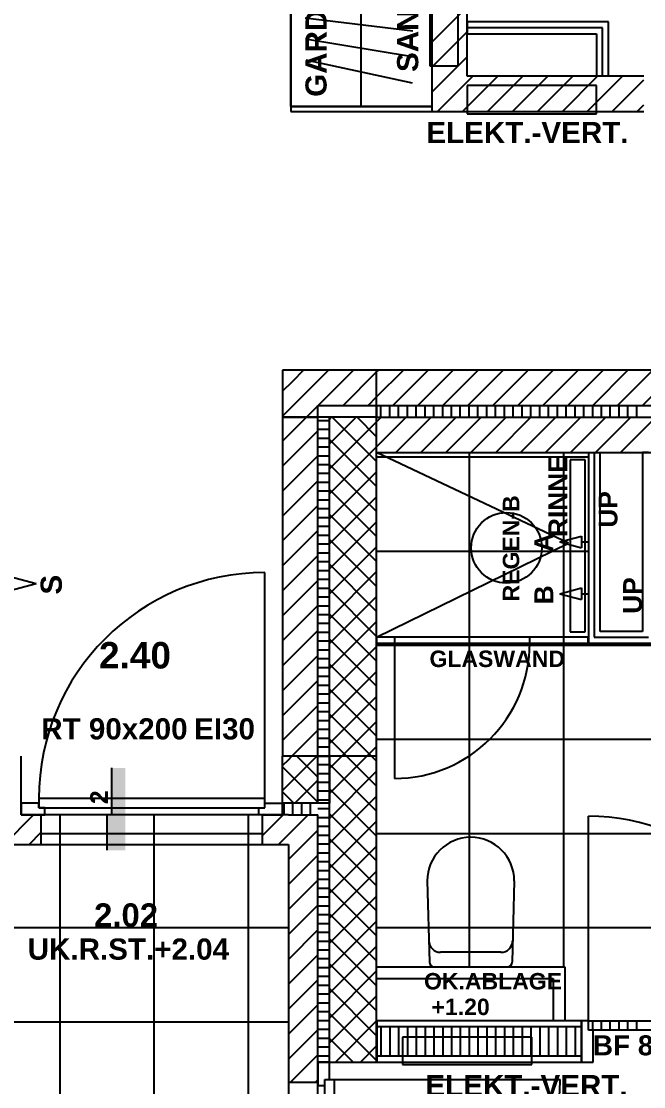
# Model space of a CAD drawing. Header units: millimetres. Extents: x -13068 to 19137, y -13507 to 12485.
# Drawn here: x 1035 to 3680, y 1350 to 5878 of the extents above; entities that cross this region are included whole.
import ezdxf

# ---------------------------------------------------------------- set-up
doc = ezdxf.new("R2010")
doc.units = ezdxf.units.MM
doc.header["$LTSCALE"] = 500
for name, color, linetype in [('A04_1.OGHaus 7$0$010 Türen', 8, 'Continuous'), ('A04_1.OGHaus 7$0$015 Innenwände', 8, 'Continuous'), ('A04_1.OGHaus 7$0$015 Innenwände Bauteilschraffuren', 8, 'Continuous'), ('A04_1.OGHaus 7$0$015 Innenwände Schichttrennlinien', 8, 'Continuous'), ('A04_1.OGHaus 7$0$060 Möbel Einbau', 8, 'Continuous'), ('A04_1.OGHaus 7$0$060 Möbel Einbau Bauteilschraffuren', 8, 'Continuous'), ('A04_1.OGHaus 7$0$090 Schraffuren', 8, 'Continuous'), ('A04_1.OGHaus 7$0$090 Schraffuren Bauteilschraffuren', 8, 'Continuous'), ('A04_1.OGHaus 7$0$155 Beschriftungen Projekt', 8, 'Continuous'), ('A04_1.OGHaus 7$0$155 Beschriftungen Projekt Bauteilschraffuren', 8, 'Continuous'), ('A_OG01_Haus 7$0$MRI XREF', 8, 'Continuous'), ('MRI XREF', 8, 'Continuous')]:
    doc.layers.add(name, color=color, linetype=linetype)
doc.styles.add('A04_1.OGHaus 7$0$arial', font='')
doc.styles.get('A04_1.OGHaus 7$0$arial').set_extended_font_data('Arial', bold=True)

# ---------------------------------------------------------------- blocks, each defined once
blk = doc.blocks.new('A04_1.OGHaus 7')
at = {"layer": 'A04_1.OGHaus 7$0$155 Beschriftungen Projekt Bauteilschraffuren'}
blk.add_hatch(color=256, dxfattribs=at).paths.add_polyline_path([(5.8854, 19.2122), (5.8854, 19.3622), (5.9054, 19.3622), (5.9054, 19.5622), (5.9633, 19.5622), (5.9633, 19.2122)])
at = {"layer": 'A04_1.OGHaus 7$0$010 Türen'}
for p, q in [((6.5568, 19.4322), (6.5568, 20.3922)), ((5.5968, 19.4322), (5.5968, 19.3922)), ((6.5568, 19.4322), (5.5968, 19.4322)), ((6.5568, 19.3922), (6.5568, 19.4322)), ((5.5968, 19.4122), (5.5218, 19.4122)), ((5.5218, 19.4122), (5.5218, 19.3622)), ((5.5218, 19.3622), (5.5218, 19.4122)), ((5.5968, 19.3922), (5.5968, 19.4122)), ((5.6218, 19.3922), (5.5968, 19.3922)), ((5.5968, 19.3922), (6.5568, 19.3922)), ((5.6218, 19.3622), (5.6218, 19.3922)), ((6.5318, 19.3622), (6.5318, 19.3922)), ((6.5318, 19.3922), (6.5568, 19.3922)), ((6.5568, 19.3922), (6.5568, 19.4122)), ((6.5568, 19.4122), (6.6318, 19.4122)), ((6.6318, 19.4122), (6.6318, 19.3622)), ((6.6318, 19.3622), (6.6318, 19.4122)), ((5.5218, 19.3622), (5.6218, 19.3622)), ((5.6068, 19.3622), (5.5218, 19.3622)), ((6.6318, 19.3622), (6.5318, 19.3622)), ((6.5468, 19.3622), (6.6318, 19.3622)), ((7.9318, 18.4872), (7.9318, 19.3572)), ((7.9318, 18.4872), (7.9018, 18.4872)), ((7.9018, 18.4872), (7.9018, 18.3122)), ((7.9018, 18.4872), (7.9018, 18.3122)), ((7.9318, 18.4472), (7.9318, 18.4872)), ((7.9318, 18.4472), (7.9318, 18.4872)), ((7.9318, 18.4872), (8.8018, 18.4872)), ((7.9518, 18.4472), (7.9318, 18.4472)), ((8.8018, 18.4472), (7.9318, 18.4472)), ((7.9518, 18.3122), (7.9518, 18.4472)), ((6.7818, 18.3122), (6.7818, 18.2122)), ((6.8318, 18.3122), (6.7818, 18.3122)), ((6.7818, 18.3122), (6.8318, 18.3122)), ((6.7818, 18.2272), (6.7818, 18.3122)), ((6.8318, 18.2372), (6.8318, 18.3122)), ((7.9018, 18.3122), (7.9518, 18.3122)), ((6.7818, 18.2122), (6.8118, 18.2122)), ((6.8118, 18.2122), (6.8118, 18.2372)), ((6.8118, 18.2372), (6.8318, 18.2372)), ((6.8118, 17.2772), (6.8118, 18.2372)), ((6.8118, 18.2372), (6.8518, 18.2372)), ((6.8518, 18.2372), (6.8518, 17.2772)), ((6.8518, 18.2372), (7.8118, 18.2372))]:
    blk.add_line(p, q, dxfattribs=at)
for centre, radius, start, end in [((6.5568, 19.4322), 0.96, 90, 180), ((7.9318, 18.4872), 0.87, 0, 90), ((6.8518, 18.2372), 0.96, 270, 0)]:
    blk.add_arc(centre, radius, start, end, dxfattribs=at)
at = {"layer": 'A04_1.OGHaus 7$0$015 Innenwände'}
for p, q in [((7.2668, 26.2522), (7.2668, 22.3522)), ((7.4168, 22.5022), (7.4168, 26.2522)), ((7.4168, 22.7322), (7.4168, 22.7072)), ((8.0168, 22.7322), (7.4168, 22.7322)), ((8.0168, 22.5022), (8.0168, 22.7322)), ((7.4168, 22.7072), (7.4168, 22.6822)), ((7.4168, 22.6822), (7.9668, 22.6822)), ((7.9668, 22.6822), (7.9668, 22.5022)), ((8.1668, 22.5022), (7.4168, 22.5022)), ((7.9918, 22.5022), (7.9668, 22.5022)), ((8.0168, 22.5022), (7.9918, 22.5022)), ((7.2668, 22.3522), (8.1668, 22.3522)), ((6.6318, 21.2522), (6.6318, 21.0522)), ((7.0318, 21.2522), (6.6318, 21.2522)), ((7.0318, 21.1022), (7.0318, 21.2522)), ((7.0318, 21.1022), (7.0318, 21.2522)), ((10.2818, 21.2522), (7.0318, 21.2522)), ((6.7818, 21.0522), (6.7818, 21.1022)), ((6.7818, 21.1022), (7.0318, 21.1022)), ((7.0318, 21.0522), (7.0318, 21.1022)), ((6.6318, 21.0522), (6.7818, 21.0522)), ((6.7818, 21.0522), (6.6318, 21.0522)), ((6.6318, 21.0522), (6.6318, 19.6122)), ((6.8318, 21.0522), (6.7818, 21.0522)), ((7.0318, 21.0522), (6.8318, 21.0522)), ((7.0318, 20.9022), (7.0318, 21.0522)), ((7.0318, 19.6122), (7.0318, 21.0522)), ((7.0318, 20.9022), (10.0318, 20.9022)), ((7.9318, 20.9022), (7.9318, 20.0922)), ((7.9318, 20.9022), (7.9568, 20.9022)), ((7.9568, 20.9022), (7.9818, 20.9022)), ((7.9818, 20.1422), (7.9818, 20.9022)), ((8.1868, 20.9022), (8.1618, 20.9022)), ((8.1618, 20.9022), (8.1618, 20.1422)), ((7.0318, 20.1172), (7.0318, 20.0922)), ((7.9308, 20.1172), (7.0318, 20.1172)), ((7.9308, 20.0922), (7.9308, 20.1172)), ((8.1618, 20.1422), (7.9818, 20.1422)), ((7.0318, 20.0922), (7.9308, 20.0922)), ((7.9318, 20.0922), (8.2118, 20.0922)), ((5.5218, 19.4122), (5.5218, 19.6122)), ((6.6318, 19.4122), (6.6318, 19.6122)), ((6.7818, 19.6122), (6.6318, 19.6122)), ((6.6568, 19.6122), (6.6318, 19.6122)), ((6.7818, 19.6122), (6.6568, 19.6122)), ((6.8318, 19.6122), (6.7818, 19.6122)), ((6.8318, 19.6122), (6.7818, 19.6122)), ((7.0318, 19.6122), (6.8318, 19.6122)), ((7.0318, 19.6122), (6.8318, 19.6122)), ((7.0318, 18.3122), (7.0318, 19.6122)), ((5.5218, 19.3622), (5.5218, 19.4122)), ((6.6318, 19.3622), (6.6318, 19.4122)), ((5.6068, 19.3622), (5.5218, 19.3622)), ((5.6068, 19.2372), (5.6068, 19.3622)), ((6.5468, 19.3622), (5.6068, 19.3622)), ((6.5468, 19.2372), (6.5468, 19.3622)), ((6.5468, 19.3622), (6.6318, 19.3622)), ((2.3168, 19.2372), (5.6068, 19.2372)), ((5.6068, 19.2372), (6.5468, 19.2372)), ((6.5468, 19.2372), (6.6568, 19.2372)), ((6.6568, 19.2372), (6.6568, 18.2272)), ((7.0328, 18.4872), (7.0328, 18.3122)), ((7.9018, 18.4872), (7.0328, 18.4872)), ((7.9018, 18.4872), (7.9018, 18.3122)), ((7.9018, 18.3122), (7.9018, 18.4872)), ((6.7818, 18.2272), (6.7818, 18.3122)), ((6.7818, 18.3122), (6.8318, 18.3122)), ((6.8318, 18.3122), (7.0318, 18.3122)), ((7.0328, 18.3122), (7.9018, 18.3122)), ((6.6568, 18.2272), (6.7818, 18.2272)), ((6.6568, 18.2272), (6.6568, 17.2872)), ((6.7818, 17.2872), (6.7818, 18.2272))]:
    blk.add_line(p, q, dxfattribs=at)
at = {"layer": 'A04_1.OGHaus 7$0$015 Innenwände Bauteilschraffuren'}
for p, q in [((7.2668, 22.6464), (7.4168, 22.7964)), ((7.2668, 22.5403), (7.4168, 22.6903)), ((7.2668, 22.4342), (7.4168, 22.5842)), ((7.2908, 22.3522), (7.4408, 22.5022)), ((7.3968, 22.3522), (7.5468, 22.5022)), ((7.5029, 22.3522), (7.6529, 22.5022)), ((7.609, 22.3522), (7.759, 22.5022)), ((7.715, 22.3522), (7.865, 22.5022)), ((7.8211, 22.3522), (7.9711, 22.5022)), ((7.9272, 22.3522), (8.0772, 22.5022)), ((8.0332, 22.3522), (8.1668, 22.4857)), ((8.1393, 22.3522), (8.1668, 22.3796)), ((6.6765, 21.2075), (6.7211, 21.2522)), ((6.7295, 21.1545), (6.8272, 21.2522)), ((6.7832, 21.1022), (6.9332, 21.2522)), ((6.8893, 21.1022), (7.0318, 21.2446)), ((7.0318, 21.2446), (7.0393, 21.2522)), ((7.0318, 21.1386), (7.1454, 21.2522)), ((7.1014, 21.1022), (7.2514, 21.2522)), ((7.2075, 21.1022), (7.3575, 21.2522)), ((7.3136, 21.1022), (7.4636, 21.2522)), ((7.4196, 21.1022), (7.5696, 21.2522)), ((7.5257, 21.1022), (7.6757, 21.2522)), ((7.6318, 21.1022), (7.7818, 21.2522)), ((7.7378, 21.1022), (7.8878, 21.2522)), ((7.8439, 21.1022), (7.9939, 21.2522)), ((7.95, 21.1022), (8.1, 21.2522)), ((8.056, 21.1022), (8.206, 21.2522)), ((8.1621, 21.1022), (8.3121, 21.2522)), ((6.6318, 21.1628), (6.6765, 21.2075)), ((6.6318, 21.0568), (6.7295, 21.1545)), ((6.7332, 21.0522), (6.7818, 21.1007)), ((6.9954, 21.1022), (7.0318, 21.1386)), ((7.05, 21.0522), (7.05, 21.1022)), ((7.0875, 21.0522), (7.0875, 21.1022)), ((7.125, 21.0522), (7.125, 21.1022)), ((7.1625, 21.0522), (7.1625, 21.1022)), ((7.2, 21.0522), (7.2, 21.1022)), ((7.2375, 21.0522), (7.2375, 21.1022)), ((7.275, 21.0522), (7.275, 21.1022)), ((7.3125, 21.0522), (7.3125, 21.1022)), ((7.35, 21.0522), (7.35, 21.1022)), ((7.3875, 21.0522), (7.3875, 21.1022)), ((7.425, 21.0522), (7.425, 21.1022)), ((7.4625, 21.0522), (7.4625, 21.1022)), ((7.5, 21.0522), (7.5, 21.1022)), ((7.5375, 21.0522), (7.5375, 21.1022)), ((7.575, 21.0522), (7.575, 21.1022)), ((7.6125, 21.0522), (7.6125, 21.1022)), ((7.65, 21.0522), (7.65, 21.1022)), ((7.6875, 21.0522), (7.6875, 21.1022)), ((7.725, 21.0522), (7.725, 21.1022)), ((7.7625, 21.0522), (7.7625, 21.1022)), ((7.8, 21.0522), (7.8, 21.1022)), ((7.8375, 21.0522), (7.8375, 21.1022)), ((7.875, 21.0522), (7.875, 21.1022)), ((7.9125, 21.0522), (7.9125, 21.1022)), ((7.95, 21.0522), (7.95, 21.1022)), ((7.9875, 21.0522), (7.9875, 21.1022)), ((8.025, 21.0522), (8.025, 21.1022)), ((8.0625, 21.0522), (8.0625, 21.1022)), ((8.1, 21.0522), (8.1, 21.1022)), ((8.1375, 21.0522), (8.1375, 21.1022)), ((6.6318, 20.9507), (6.7332, 21.0522)), ((6.8318, 21.0375), (6.7818, 21.0375)), ((6.8318, 21.0446), (6.8393, 21.0522)), ((6.8318, 20.9386), (6.9454, 21.0522)), ((6.8318, 20.8325), (7.0318, 21.0325)), ((7.0318, 20.8636), (6.8432, 21.0522)), ((7.0318, 20.9696), (6.9493, 21.0522)), ((7.0318, 21.0325), (7.0514, 21.0522)), ((7.0318, 20.9265), (7.1575, 21.0522)), ((7.1136, 20.9022), (7.2636, 21.0522)), ((7.2196, 20.9022), (7.3696, 21.0522)), ((7.3257, 20.9022), (7.4757, 21.0522)), ((7.4318, 20.9022), (7.5818, 21.0522)), ((7.5378, 20.9022), (7.6878, 21.0522)), ((7.6439, 20.9022), (7.7939, 21.0522)), ((7.75, 20.9022), (7.9, 21.0522)), ((7.856, 20.9022), (8.006, 21.0522)), ((7.9621, 20.9022), (8.1121, 21.0522)), ((8.0682, 20.9022), (8.2182, 21.0522)), ((6.6318, 20.8446), (6.7818, 20.9946)), ((6.8318, 21), (6.7818, 21)), ((6.8318, 20.9625), (6.7818, 20.9625)), ((6.8318, 20.925), (6.7818, 20.925)), ((7.0318, 20.7575), (6.8318, 20.9575)), ((6.8318, 20.7265), (7.0318, 20.9265)), ((6.6318, 20.7386), (6.7818, 20.8886)), ((6.8318, 20.8875), (6.7818, 20.8875)), ((6.8318, 20.85), (6.7818, 20.85)), ((7.0318, 20.6514), (6.8318, 20.8514)), ((6.6318, 20.6325), (6.7818, 20.7825)), ((6.8318, 20.8125), (6.7818, 20.8125)), ((6.8318, 20.6204), (7.0318, 20.8204)), ((6.8318, 20.775), (6.7818, 20.775)), ((6.8318, 20.7375), (6.7818, 20.7375)), ((7.0318, 20.5454), (6.8318, 20.7454)), ((6.8318, 20.7), (6.7818, 20.7)), ((6.8318, 20.5143), (7.0318, 20.7143)), ((6.6318, 20.5265), (6.7818, 20.6765)), ((6.8318, 20.6625), (6.7818, 20.6625)), ((6.8318, 20.625), (6.7818, 20.625)), ((7.0318, 20.4393), (6.8318, 20.6393)), ((6.8318, 20.4083), (7.0318, 20.6083)), ((6.6318, 20.4204), (6.7818, 20.5704)), ((6.8318, 20.5875), (6.7818, 20.5875)), ((6.8318, 20.55), (6.7818, 20.55)), ((6.8318, 20.5125), (6.7818, 20.5125)), ((7.0318, 20.3332), (6.8318, 20.5332)), ((6.6318, 20.3143), (6.7818, 20.4643)), ((6.8318, 20.475), (6.7818, 20.475)), ((6.8318, 20.3022), (7.0318, 20.5022)), ((6.8318, 20.4375), (6.7818, 20.4375)), ((7.0318, 20.2272), (6.8318, 20.4272)), ((6.8318, 20.4), (6.7818, 20.4)), ((6.8318, 20.1961), (7.0318, 20.3961)), ((6.6318, 20.2083), (6.7818, 20.3583)), ((6.8318, 20.3625), (6.7818, 20.3625)), ((6.8318, 20.325), (6.7818, 20.325)), ((6.8318, 20.2875), (6.7818, 20.2875)), ((7.0318, 20.1211), (6.8318, 20.3211)), ((6.8318, 20.0901), (7.0318, 20.2901)), ((6.6318, 20.1022), (6.7818, 20.2522)), ((6.8318, 20.25), (6.7818, 20.25)), ((6.8318, 20.2125), (6.7818, 20.2125)), ((7.0318, 20.015), (6.8318, 20.215)), ((6.8318, 20.175), (6.7818, 20.175)), ((6.8318, 19.984), (7.0318, 20.184)), ((6.6318, 19.9961), (6.7818, 20.1461)), ((6.8318, 20.1375), (6.7818, 20.1375)), ((7.0318, 19.909), (6.8318, 20.109)), ((6.8318, 20.1), (6.7818, 20.1)), ((6.8318, 20.0625), (6.7818, 20.0625)), ((6.8318, 19.8779), (7.0318, 20.0779)), ((6.6318, 19.8901), (6.7818, 20.0401)), ((6.8318, 20.025), (6.7818, 20.025)), ((6.8318, 19.9875), (6.7818, 19.9875)), ((7.0318, 19.8029), (6.8318, 20.0029)), ((6.8318, 19.7719), (7.0318, 19.9719)), ((6.6318, 19.784), (6.7818, 19.934)), ((6.8318, 19.95), (6.7818, 19.95)), ((6.8318, 19.9125), (6.7818, 19.9125)), ((7.0318, 19.6968), (6.8318, 19.8968)), ((6.8318, 19.875), (6.7818, 19.875)), ((6.8318, 19.8375), (6.7818, 19.8375)), ((6.8318, 19.6658), (7.0318, 19.8658)), ((6.6318, 19.6779), (6.7818, 19.8279)), ((6.8318, 19.8), (6.7818, 19.8)), ((7.0104, 19.6122), (6.8318, 19.7908)), ((6.8318, 19.7625), (6.7818, 19.7625)), ((6.8842, 19.6122), (7.0318, 19.7597)), ((6.6721, 19.6122), (6.7818, 19.7219)), ((6.8318, 19.725), (6.7818, 19.725)), ((6.8318, 19.6875), (6.7818, 19.6875)), ((6.8318, 19.65), (6.7818, 19.65)), ((6.9044, 19.6122), (6.8318, 19.6847)), ((6.9903, 19.6122), (7.0318, 19.6537)), ((6.6568, 19.5969), (6.6721, 19.6122)), ((6.6568, 19.4908), (6.7782, 19.6122)), ((6.7818, 19.5226), (6.6922, 19.6122)), ((6.7782, 19.6122), (6.7818, 19.6158)), ((6.8318, 19.6125), (6.7818, 19.6125)), ((6.8318, 19.5597), (6.8842, 19.6122)), ((6.8318, 19.4537), (6.9903, 19.6122)), ((7.0318, 19.4847), (6.9044, 19.6122)), ((7.0318, 19.5908), (7.0104, 19.6122)), ((6.6318, 19.5719), (6.6568, 19.5969)), ((6.6568, 19.5415), (6.6318, 19.5665)), ((6.8318, 19.575), (6.7818, 19.575)), ((7.0318, 19.3786), (6.8318, 19.5786)), ((6.7818, 19.4165), (6.6568, 19.5415)), ((6.8318, 19.5375), (6.7818, 19.5375)), ((6.8318, 19.3476), (7.0318, 19.5476)), ((6.6318, 19.4658), (6.6568, 19.4908)), ((6.6842, 19.4122), (6.7818, 19.5097)), ((6.8318, 19.5), (6.7818, 19.5)), ((7.0318, 19.2726), (6.8318, 19.4726)), ((6.6568, 19.4354), (6.6318, 19.4604)), ((6.6801, 19.4122), (6.6568, 19.4354)), ((6.8318, 19.4625), (6.7818, 19.4625)), ((6.8318, 19.425), (6.7818, 19.425)), ((6.8318, 19.2415), (7.0318, 19.4415)), ((6.6375, 19.4122), (6.6375, 19.3622)), ((6.675, 19.4122), (6.675, 19.3622)), ((6.7125, 19.4122), (6.7125, 19.3622)), ((6.75, 19.4122), (6.75, 19.3622)), ((6.8318, 19.3875), (6.7818, 19.3875)), ((5.4486, 19.2372), (5.5736, 19.3622)), ((6.5468, 19.2747), (6.6342, 19.3622)), ((6.6568, 19.2787), (6.7403, 19.3622)), ((6.8318, 19.35), (6.7818, 19.35)), ((7.0318, 19.1665), (6.8318, 19.3665)), ((6.8318, 19.1355), (7.0318, 19.3355)), ((5.5546, 19.2372), (5.6068, 19.2893)), ((6.7214, 19.2372), (6.7818, 19.2976)), ((6.8318, 19.3125), (6.7818, 19.3125)), ((6.6153, 19.2372), (6.6568, 19.2787)), ((6.8318, 19.275), (6.7818, 19.275)), ((7.0318, 19.0604), (6.8318, 19.2604)), ((6.6568, 19.1726), (6.7214, 19.2372)), ((6.8318, 19.2375), (6.7818, 19.2375)), ((6.8318, 19.2), (6.7818, 19.2)), ((6.8318, 19.0294), (7.0318, 19.2294)), ((6.6568, 19.0665), (6.7818, 19.1915)), ((6.8318, 19.1625), (6.7818, 19.1625)), ((7.0318, 18.9544), (6.8318, 19.1544)), ((6.8318, 19.125), (6.7818, 19.125)), ((6.8318, 18.9233), (7.0318, 19.1233)), ((6.6568, 18.9605), (6.7818, 19.0855)), ((6.8318, 19.0875), (6.7818, 19.0875)), ((6.8318, 19.05), (6.7818, 19.05)), ((7.0318, 18.8483), (6.8318, 19.0483)), ((6.8318, 18.8173), (7.0318, 19.0173)), ((6.6568, 18.8544), (6.7818, 18.9794)), ((6.8318, 19.0125), (6.7818, 19.0125)), ((6.8318, 18.975), (6.7818, 18.975)), ((6.8318, 18.9375), (6.7818, 18.9375)), ((7.0318, 18.7422), (6.8318, 18.9422)), ((6.8318, 18.9), (6.7818, 18.9)), ((6.8318, 18.7112), (7.0318, 18.9112)), ((6.6568, 18.7483), (6.7818, 18.8733)), ((6.8318, 18.8625), (6.7818, 18.8625)), ((7.0318, 18.6362), (6.8318, 18.8362)), ((6.8318, 18.825), (6.7818, 18.825)), ((6.8318, 18.6051), (7.0318, 18.8051)), ((6.6568, 18.6423), (6.7818, 18.7673)), ((6.8318, 18.7875), (6.7818, 18.7875)), ((6.8318, 18.75), (6.7818, 18.75)), ((6.8318, 18.7125), (6.7818, 18.7125)), ((7.0318, 18.5301), (6.8318, 18.7301)), ((6.8318, 18.4991), (7.0318, 18.6991)), ((6.6568, 18.5362), (6.7818, 18.6612)), ((6.8318, 18.675), (6.7818, 18.675)), ((6.8318, 18.6375), (6.7818, 18.6375)), ((7.0318, 18.424), (6.8318, 18.624)), ((6.8318, 18.6), (6.7818, 18.6)), ((6.8318, 18.393), (7.0318, 18.593)), ((6.6568, 18.4301), (6.7818, 18.5551)), ((6.8318, 18.5625), (6.7818, 18.5625)), ((6.8318, 18.525), (6.7818, 18.525)), ((7.0318, 18.318), (6.8318, 18.518)), ((6.8318, 18.4875), (6.7818, 18.4875)), ((6.857, 18.3122), (7.0318, 18.4869)), ((7.95, 18.4472), (7.95, 18.4872)), ((7.9875, 18.4472), (7.9875, 18.4872)), ((8.025, 18.4472), (8.025, 18.4872)), ((8.0625, 18.4472), (8.0625, 18.4872)), ((8.1, 18.4472), (8.1, 18.4872)), ((8.1375, 18.4472), (8.1375, 18.4872)), ((6.6568, 18.3241), (6.7818, 18.4491)), ((6.8318, 18.45), (6.7818, 18.45)), ((7.05, 18.4622), (7.05, 18.3372)), ((7.0875, 18.4622), (7.0875, 18.3372)), ((7.125, 18.4622), (7.125, 18.3372)), ((7.1625, 18.4622), (7.1625, 18.3372)), ((7.2, 18.4622), (7.2, 18.3372)), ((7.2375, 18.4622), (7.2375, 18.3372)), ((7.275, 18.4622), (7.275, 18.3372)), ((7.3125, 18.4622), (7.3125, 18.3372)), ((7.35, 18.4622), (7.35, 18.3372)), ((7.3875, 18.4622), (7.3875, 18.3372)), ((7.425, 18.4622), (7.425, 18.3372)), ((7.4625, 18.4622), (7.4625, 18.3372)), ((7.5, 18.4622), (7.5, 18.3372)), ((7.5375, 18.4622), (7.5375, 18.3372)), ((7.575, 18.4622), (7.575, 18.3372)), ((7.6125, 18.4622), (7.6125, 18.3372)), ((7.65, 18.4622), (7.65, 18.3372)), ((7.6875, 18.4622), (7.6875, 18.3372)), ((7.725, 18.4622), (7.725, 18.3372)), ((7.7625, 18.4622), (7.7625, 18.3372)), ((7.8, 18.4622), (7.8, 18.3372)), ((7.8375, 18.4622), (7.8375, 18.3372)), ((7.875, 18.4622), (7.875, 18.3372)), ((6.8318, 18.4125), (6.7818, 18.4125)), ((6.9316, 18.3122), (6.8318, 18.4119)), ((6.666, 18.2272), (6.7818, 18.343)), ((6.8318, 18.375), (6.7818, 18.375)), ((6.8318, 18.3375), (6.7818, 18.3375)), ((6.9631, 18.3122), (7.0318, 18.3809)), ((6.772, 18.2272), (6.7818, 18.2369))]:
    blk.add_line(p, q, dxfattribs=at)
at = {"layer": 'A04_1.OGHaus 7$0$015 Innenwände Schichttrennlinien'}
for p, q in [((7.9918, 22.7072), (7.4168, 22.7072)), ((7.9918, 22.5022), (7.9918, 22.7072)), ((7.0318, 21.1022), (13.8818, 21.1022)), ((6.7818, 19.6122), (6.7818, 21.0522)), ((6.8318, 19.6122), (6.8318, 21.0522)), ((7.0318, 21.0522), (13.8818, 21.0522)), ((7.9568, 20.9022), (7.9568, 20.1172)), ((7.9568, 20.1172), (8.1868, 20.1172)), ((6.7818, 19.6122), (6.6568, 19.6122)), ((6.7818, 19.4122), (6.7818, 19.6122)), ((6.8318, 19.4122), (6.8318, 19.6122)), ((6.6568, 19.4122), (6.6318, 19.4122)), ((6.7818, 19.4122), (6.6568, 19.4122)), ((6.8318, 19.3622), (6.8318, 19.4122)), ((6.6568, 19.3622), (6.6318, 19.3622)), ((6.6568, 19.3622), (6.7818, 19.3622)), ((6.7818, 19.2372), (6.7818, 19.3622)), ((6.8318, 18.3122), (6.8318, 19.3622)), ((6.7818, 18.3122), (6.7818, 19.2372)), ((7.9018, 18.4622), (7.0328, 18.4622)), ((7.9018, 18.3372), (7.0328, 18.3372))]:
    blk.add_line(p, q, dxfattribs=at)
at = {"layer": 'A04_1.OGHaus 7$0$060 Möbel Einbau'}
for p, q in [((6.6668, 26.2522), (6.6668, 22.3522)), ((6.6668, 22.3722), (6.6668, 23.2722)), ((6.9668, 22.3722), (6.9668, 23.2722)), ((7.2668, 23.2722), (7.2668, 22.3722)), ((6.7276, 22.7497), (7.186, 22.6947)), ((6.729, 22.6597), (7.1846, 22.5846)), ((6.7311, 22.5709), (7.1825, 22.4734)), ((7.2668, 22.3722), (6.6668, 22.3722)), ((6.6668, 22.3722), (7.2668, 22.3722)), ((6.6668, 22.3522), (7.2668, 22.3522)), ((7.8477, 20.5172), (7.0318, 20.9022)), ((7.0318, 20.1172), (7.8477, 20.5172)), ((7.8098, 20.5222), (7.9031, 20.5472)), ((7.8098, 20.5222), (7.9031, 20.4972)), ((7.9031, 20.5472), (7.9031, 20.4972)), ((7.9031, 20.5222), (7.9318, 20.5222)), ((5.5853, 20.3444), (5.4733, 20.3744)), ((5.5853, 20.3444), (5.4733, 20.3144)), ((7.8098, 20.3022), (7.9031, 20.3272)), ((7.8098, 20.3022), (7.9031, 20.2772)), ((7.9031, 20.3272), (7.9031, 20.2772)), ((7.9031, 20.3022), (7.9318, 20.3022)), ((7.1074, 20.1172), (7.1074, 19.5172)), ((7.6824, 20.0922), (7.6824, 20.1172)), ((7.2468, 19.0822), (7.2561, 18.7368)), ((7.6168, 19.0822), (7.6075, 18.7368)), ((7.5599, 18.7783), (7.3037, 18.7783)), ((7.0308, 18.7172), (7.8318, 18.7172)), ((7.2759, 18.7172), (7.5877, 18.7172)), ((7.8318, 18.7172), (7.8318, 18.4872)), ((7.0308, 18.6672), (7.7818, 18.6672)), ((7.7818, 18.6672), (7.7818, 18.4872))]:
    blk.add_line(p, q, dxfattribs=at)
blk.add_circle((7.5837, 20.4972), 0.15, dxfattribs=at)
for centre, radius, start, end in [((7.1074, 20.0922), 0.575, 270, 0), ((7.4318, 19.0822), 0.185, 0, 180), ((7.3037, 18.8283), 0.05, 181.5473, 270.0013), ((7.5599, 18.8283), 0.05, 269.9987, 358.4527)]:
    blk.add_arc(centre, radius, start, end, dxfattribs=at)
for centre, start_param, end_param in [((7.2759, 18.7373), 1.598761, 3.141593), ((7.5877, 18.7373), 3.141593, 4.684424)]:
    blk.add_ellipse(centre, major_axis=(0, 0.0202), ratio=0.977697, start_param=start_param, end_param=end_param, dxfattribs=at)
at = {"layer": 'A04_1.OGHaus 7$0$060 Möbel Einbau Bauteilschraffuren'}
for p, q in [((7.2586, 23.1958), (7.2586, 22.5458)), ((7.3786, 22.5458), (7.3786, 23.1958)), ((7.2586, 22.5458), (7.3786, 22.5458)), ((7.9668, 22.4622), (7.4168, 22.4622)), ((7.4168, 22.4622), (7.4168, 22.3422)), ((7.9668, 22.3422), (7.9668, 22.4622)), ((7.4168, 22.3422), (7.9668, 22.3422)), ((7.6918, 18.4172), (7.1418, 18.4172)), ((7.1418, 18.4172), (7.1418, 18.3022)), ((7.6918, 18.3022), (7.6918, 18.4172)), ((7.1418, 18.3022), (7.6918, 18.3022))]:
    blk.add_line(p, q, dxfattribs=at)
at = {"layer": 'A04_1.OGHaus 7$0$090 Schraffuren'}
for p, q in [((7.9318, 20.8822), (7.0318, 20.8822)), ((7.4268, 18.7172), (7.4268, 20.9022)), ((7.8268, 18.7172), (7.8268, 20.9022)), ((7.9318, 20.4822), (7.0316, 20.4822)), ((10.0318, 20.0822), (7.0314, 20.0822)), ((10.0318, 19.6822), (7.0312, 19.6822)), ((5.6868, 16.7122), (5.6868, 19.3622)), ((6.0868, 16.7122), (6.0868, 19.3622)), ((6.4868, 16.7122), (6.4868, 19.3622)), ((6.5468, 19.2822), (5.6068, 19.2822)), ((9.3318, 19.2822), (7.0311, 19.2822)), ((6.6568, 18.8822), (2.3168, 18.8822)), ((9.3318, 18.8822), (7.0309, 18.8822)), ((6.6568, 18.4822), (2.3168, 18.4822))]:
    blk.add_line(p, q, dxfattribs=at)
at = {"layer": 'A04_1.OGHaus 7$0$090 Schraffuren Bauteilschraffuren'}
for p, q in [((6.7818, 21.0522), (6.7818, 21.1022)), ((6.7818, 21.1022), (7.0318, 21.1022)), ((7.0318, 21.1022), (7.0318, 21.0522)), ((7.0318, 21.0522), (6.7818, 21.0522)), ((7.918, 20.8712), (7.854, 20.8712)), ((7.854, 20.8712), (7.854, 20.1403)), ((7.918, 20.1403), (7.918, 20.8712)), ((7.854, 20.1403), (7.918, 20.1403)), ((6.7818, 19.6122), (6.8318, 19.6122)), ((6.7818, 19.4122), (6.7818, 19.6122)), ((6.8318, 19.6122), (6.8318, 19.4122)), ((6.8318, 19.4122), (6.7818, 19.4122))]:
    blk.add_line(p, q, dxfattribs=at)
at = {"layer": 'A04_1.OGHaus 7$0$155 Beschriftungen Projekt'}
for p, q in [((5.9054, 19.5622), (5.9054, 19.3622)), ((5.8854, 19.3622), (5.8854, 19.2122))]:
    blk.add_line(p, q, dxfattribs=at)
at = {"layer": 'A04_1.OGHaus 7$0$155 Beschriftungen Projekt', "style": 'A04_1.OGHaus 7$0$arial'}
for s, height, p in [('GARDEROBE', 0.09, (6.8192, 22.4138)), ('SAN.-VERT.', 0.09, (7.2087, 22.5194)), ('RINNE', 0.08, (7.8419, 20.5432)), ('REGEN-B', 0.07, (7.638, 20.2694)), ('UP', 0.08, (8.0551, 20.5827)), ('A', 0.08, (7.7824, 20.479)), ('S', 0.09, (5.6939, 20.2987)), ('B', 0.08, (7.7824, 20.2574)), ('UP', 0.08, (8.1594, 20.217)), ('2', 0.075, (5.8897, 19.4084))]:
    blk.add_text(s, height=height, rotation=90, dxfattribs=at).set_placement(p)
for s, height, p in [('ELEKT.-VERT.', 0.09, (7.2432, 22.217)), ('2.40', 0.1125, (5.852, 19.9845)), ('GLASWAND', 0.07, (7.2564, 19.9907)), ('RT 90x200 ', 0.09, (5.6064, 19.683)), ('EI30', 0.09, (6.2563, 19.683)), ('2.02', 0.1, (5.831, 18.8864)), ('UK.R.ST.+2.04', 0.09, (5.5488, 18.7471)), ('OK.ABLAGE', 0.07, (7.2332, 18.6205)), (' +1.20', 0.07, (7.2379, 18.5113)), ('BF 80x200/240', 0.085, (7.9506, 18.3406)), ('ELEKT.-VERT.', 0.09, (7.2393, 18.1668))]:
    blk.add_text(s, height=height, dxfattribs=at).set_placement(p)
blk = doc.blocks.new('A_OG01_Haus 7')
at = {"layer": 'A_OG01_Haus 7$0$MRI XREF', "xscale": 1000, "yscale": 1000, "zscale": 1000}
blk.add_blockref('A04_1.OGHaus 7', (-4486.8, -16857.2), dxfattribs=at)

msp = doc.modelspace()

# ---------------------------------------------------------------- block references
at = {"layer": 'MRI XREF'}
msp.add_blockref('A_OG01_Haus 7', (0, 0), dxfattribs=at)

doc.saveas('drawing.dxf')
